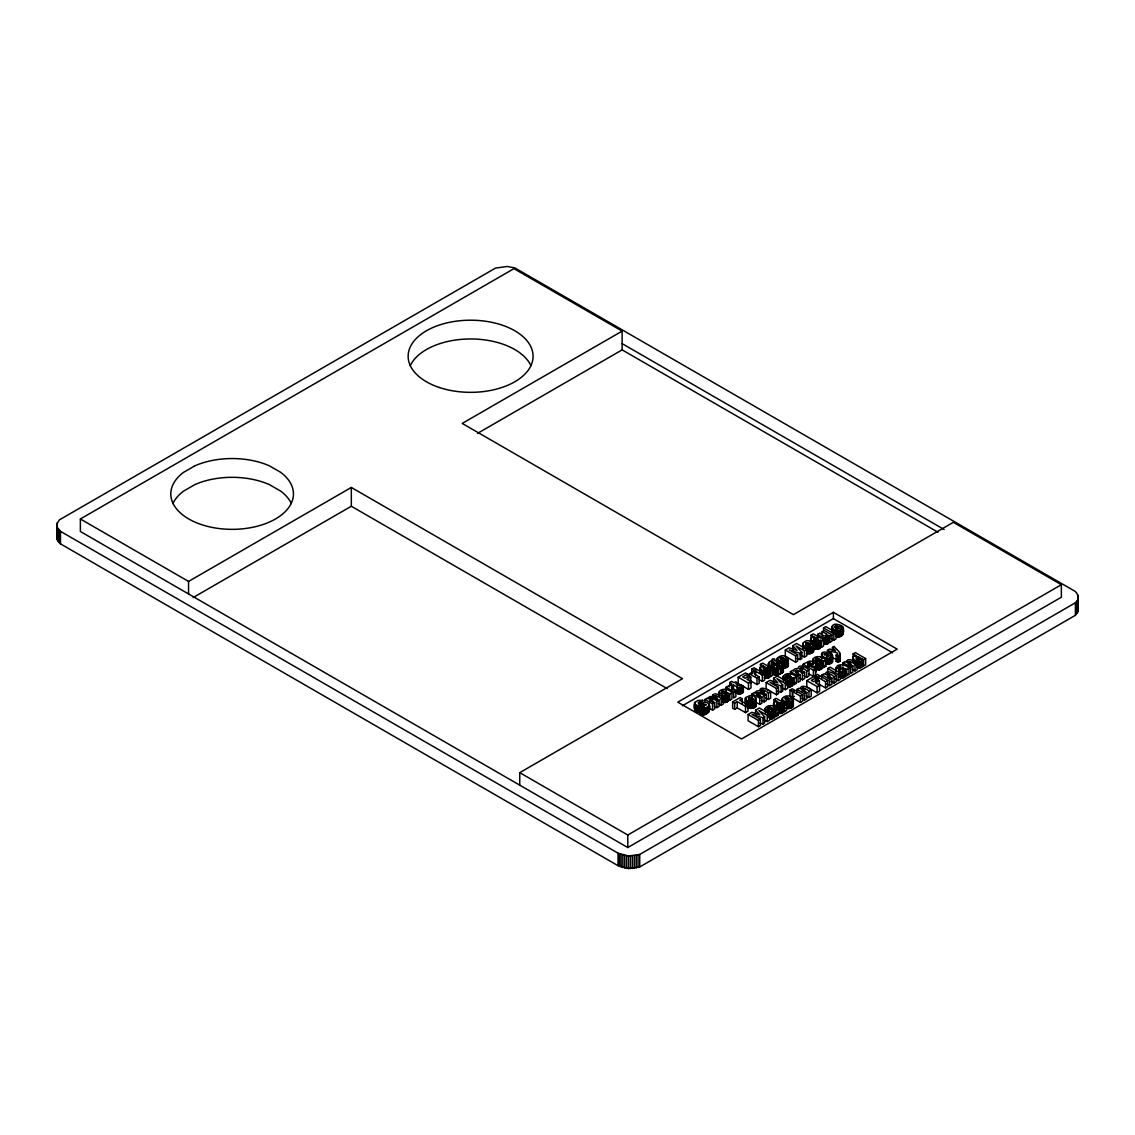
<?xml version="1.0" encoding="UTF-8"?>
<svg xmlns="http://www.w3.org/2000/svg" width="1135" height="1135" viewBox="0 0 1135 1135"><rect width="100%" height="100%" fill="white"/><g stroke="black" fill="none" stroke-linecap="round" stroke-linejoin="round"><path stroke-width="1.5" d="M823.797 637.7L823.797 643.956L827.798 643.8L828.593 641.658L829.898 642.41L831.983 641.204L831.983 634.947L829.898 636.153L828.593 635.401C828.635 640.963 819.498 636.352 817.824 634.309L817.824 637.444M783.164 668.401L787.435 667.068L788.3 664.897M785.448 708.112C787.974 709.488 795.337 707.871 792.67 704.069M830.976 653.079C820.633 658.3 830.763 656.91 831.87 653.661C831.26 667.635 809.752 647.489 830.976 653.079L830.976 656.214M826.01 658.03L826.01 664.287L831.047 663.45L832.494 660.896M842.993 627.584C834.523 638.579 825.216 619.1 841.361 625.569C831.019 630.79 841.149 629.4 842.269 626.151C845.518 630.833 842.808 638.565 836.396 636.778L836.396 630.521M842.95 634.295L842.638 632.904M777.007 662.017C768.012 671.665 779.844 660.272 783.008 664.032C784.853 667.508 774.084 671.736 774.879 667.394L772.538 667.167L772.367 665.294C766.919 666.883 767.955 660.556 772.609 660.613L771.942 659.548L772.836 658.768L774.964 659.251C771.02 661.024 781.334 660.556 776.964 665.578M774.524 667.848L774.411 674.516L775.361 675.382L781.76 673.268L783.377 671.537L782.568 669.962M747.185 707.261C749.838 709.801 758.904 707.885 755.272 703.572M813.696 644.382C812.518 649.121 802.97 648.227 802.771 643.417C812.49 632.635 820.052 657.052 806.389 653.405M813.639 651.249L813.185 649.475M777.432 659.435C779.107 663.635 790.414 662.897 787.676 657.662C786.569 660.91 776.439 662.301 786.782 657.08C781.873 653.448 774.183 657.491 777.432 664.131M782.426 699.586C784.101 703.785 795.394 703.047 792.67 697.812C791.549 701.061 781.419 702.452 791.776 697.231C787.718 694.109 779.858 696.635 782.426 702.707M745.553 699.557C759.216 709.716 758.293 688.363 745.397 698.068L745.553 704.253M56.892 523.888L57.147 527.278L60.495 531.35L618.036 853.165L628.492 856.031L639.729 854.442L1075.412 602.77C1080.208 599.394 1078.165 592.286 1073.199 590.243L515.006 267.988L507.26 266.455L495.484 268.115L59.403 519.858L56.892 523.888L56.835 538.671L60.495 543.864L618.036 865.679L628.492 868.545L639.729 866.956L1075.412 615.298L1078.108 611.07L1078.25 597.421M769.672 669.551C769.076 676.971 753.441 666.812 763.926 666.358L760.436 664.344L762.621 663.081L772.935 669.04L770.864 670.246L769.672 669.551L769.459 677.396L764.11 677.964M769.771 676.928L769.842 670.132M783.221 704.764L783.221 711.021L784.413 711.702L786.498 710.51L786.498 704.253L784.413 705.445L783.221 704.764C782.625 712.17 767.005 702.012 777.475 701.558L773.985 699.557L773.871 707.587M777.659 713.177L781.802 713.319L783.221 711.021M820.321 640.296L820.321 646.567L821.527 647.248L823.599 646.056L823.599 639.785L821.527 640.991L820.321 640.296C819.74 647.716 804.105 637.558 814.589 637.104L811.099 635.089L811.099 638.225M812.958 647.886C814.916 649.39 820.69 650.171 820.321 646.567M856.797 661.223L856.797 667.479L860.94 667.635L862.359 665.323L863.551 666.018L865.636 664.812L865.636 658.555L863.551 659.761L862.359 659.066C861.763 666.486 846.142 656.328 856.613 655.874L853.123 653.859L853.123 656.995M836.14 655.051L837.871 656.044C844.057 654.058 835.374 648.865 834.126 646.425L832.48 647.361L835.615 650.809L829.6 649.036L827.216 650.398C827.982 651.731 842.78 652.114 836.14 655.051L836.14 661.308L837.871 662.301L839.801 661.194L840.141 659.705M694.79 702.678C692.804 709.645 716.256 701.217 701.671 706.481L699.94 708.056L699.94 714.312C707.176 718.015 714.142 706.367 706.835 702.437C703.374 702.905 692.79 703.899 701.387 701.856L702.749 700.267L697.954 700.409L694.79 702.678C692.577 707.417 695.046 713.844 700.635 711.829L700.635 705.573M728.429 700.862L728.5 693.329L729.791 693.953L731.976 692.691L731.976 698.947L729.791 700.21L728.5 699.586C728.883 702.537 724.031 703.274 722.271 701.458M774.737 717.164L774.794 709.616L776.099 710.255L778.284 708.992L778.284 715.249L776.099 716.511L774.794 715.887C773.701 721.378 765.26 718.668 769.175 711.957L768.196 710.368L771.119 707.616L769.573 707.048L767.813 708.056L768.225 714.099M786.3 682.149L785.874 676.105L787.633 675.098L789.18 675.665L786.257 678.418L787.236 680.007C783.334 686.718 791.762 689.442 792.854 683.937L794.159 684.561L796.344 683.298L796.344 677.042C792.868 672.601 781.788 671.608 783.292 679.709M822.293 668.189L822.35 660.655L823.655 661.279L825.84 660.017L825.84 666.273L823.655 667.536L822.35 666.912C822.747 670.047 817.129 670.785 815.781 668.26M848.923 668.203L846.738 669.466L845.433 668.841C845.83 671.977 840.212 672.715 838.864 670.189L838.836 669.579C844.199 664.883 838.155 666.444 836.623 669.068C834.807 662.826 846.639 664.245 848.923 668.203L848.923 674.46L846.738 675.722L845.433 675.098C845.816 678.049 840.964 678.787 839.219 676.971M718.98 695.798C716.951 687.427 728.386 687.994 731.976 692.691M765.274 712.099C763.259 703.728 774.68 704.296 778.284 708.992M812.788 662.684C811.284 654.583 822.364 655.576 825.84 660.017M57.247 535.294L56.835 538.671M815.554 672.317L816.022 658.385L818.675 658.64L815.753 661.393L816.732 662.982L819.555 663.45L822.293 661.932M728.429 694.606L725.705 696.124L722.867 695.656L721.888 694.067L724.825 691.314L722.158 691.059L721.931 697.798M816.022 658.385L815.909 671.892M765.572 697.812L768.395 699.444L770.651 698.138L770.651 691.882L768.395 693.187C763.656 687.767 755.953 690.534 766.309 694.379L766.309 700.65L764.054 701.941L761.244 700.323M813.823 638.281C825.301 648.213 813.908 629.968 813.823 641.417M699.94 708.056C703.076 709.176 708.708 708.126 709.077 704.296M714.057 706.041L716.88 707.673L719.122 706.367L719.122 700.111C708.779 696.266 716.483 693.499 721.207 698.905L723.463 697.599C721.605 695.528 712.922 691.045 712.468 696.479L709.801 696.592L708.013 697.912L708.197 698.947L707.034 698.266L704.92 699.5L704.92 702.622M725.081 692.648C723.293 695.982 730.358 693.471 725.932 691.953L725.081 695.783M803.183 664.273L813.398 670.175L815.583 668.912L812.163 666.94C816.491 668.004 817.214 662.627 812.873 661.96C809.766 659.322 806.148 663.365 805.254 663.081L803.183 664.273L803.183 667.408M726.059 687.285L728.131 686.093L729.55 686.916C727.805 684.958 731.323 684.121 732.259 686.107L731.55 687.654L735.891 690.435L735.891 696.691L733.707 697.954L733.707 691.697L726.059 687.285L726.059 690.42M787.236 680.007C789.109 681.17 793.28 680.39 792.854 677.68L794.159 678.304L796.344 677.042M769.175 711.957L771.999 712.411L774.737 710.907M807.964 663.138C809.283 670.076 818.477 663.322 807.964 663.138L807.964 666.259M805.722 642.807C807.127 650.057 816.59 643.048 805.722 642.807L805.722 645.943M719.122 700.111L716.88 701.416C712.014 696.025 704.594 698.734 714.738 702.636L714.738 708.893L712.553 710.155L709.503 708.396M766.309 694.379L764.054 695.684C759.187 690.307 751.767 693.017 761.925 696.918L761.925 703.175L759.741 704.438L755.158 701.785M780.398 657.435L780.554 659.165L783.264 657.591L780.398 657.435L780.398 660.57M790.286 676.318C785.831 679.567 795.096 678.829 790.286 676.318L790.286 679.439M819.782 659.279C815.327 662.542 824.592 661.804 819.782 659.279L819.782 662.414M772.226 708.254C767.771 711.517 777.035 710.78 772.226 708.254L772.226 711.39M842.865 667.479C838.41 670.728 847.675 669.99 842.865 667.479L842.865 670.601M763.429 667.337C764.252 674.147 774.013 667.706 763.429 667.337L763.429 670.459M776.978 702.537C777.816 709.361 787.562 702.905 776.978 702.537L776.978 705.672M732.259 689.243L732.274 685.724L733.48 685.029L738.998 687.824L743.368 686.122L741.694 685.157L739.509 685.852L735.735 683.724L737.381 682.788L737.381 685.909M734.671 691.967L738.998 694.095L742.12 693.286L743.368 692.378L743.368 686.122M749.327 676.985L749.327 673.849L751.398 672.658L752.817 673.481C751.072 671.523 754.591 670.686 755.527 672.672L754.803 674.218L759.159 676.999L759.159 683.256L756.974 684.519L749.327 680.106M729.791 685.668L729.791 682.532L731.578 681.326L733.976 682.717L735.622 681.766L737.381 682.788M622.136 331.108L462.229 423.426L793.422 614.645L953.329 522.313L1061.367 584.695L1061.367 597.209L627.783 847.533L80.372 531.492L80.372 518.979L513.956 268.654L622.136 331.108L622.136 349.878L937.992 532.244M80.372 518.979L188.552 581.432L351.325 487.454L682.518 678.673L519.745 772.651L519.745 785.165M193.163 597.549L351.325 506.238L667.181 688.59M477.452 433.414L622.136 349.878M833.402 612.318L677.779 702.168L741.552 738.984L897.175 649.135L833.402 612.318L833.402 618.575L682.362 705.786M751.81 669.082L754.066 667.777L756.321 669.082L754.066 670.374L751.81 669.082L751.81 673.779M750.788 683.426L750.788 677.169L746.972 679.368L751.001 681.709L751.001 687.966L748.49 689.413L738.176 683.454L738.176 677.198L745.511 672.956L747.554 674.133L747.554 677.269M806.871 649.447L804.445 650.852L796.032 645.999L801.849 652.355L800.189 653.306L789.236 649.915L797.65 654.781L797.65 661.038L795.621 662.202L785.306 656.243L785.306 649.986L789.066 647.815L797.054 650.341L792.783 645.673L796.557 643.488L806.871 649.447L806.871 655.704L804.445 657.108L800.232 654.682M811.099 635.089L813.284 633.841L823.599 639.785M823.528 631.046L823.528 627.925L825.783 626.619L836.098 632.578L836.098 638.835L833.842 640.14L830.891 638.438M747.554 674.133L742.73 676.928L745.042 678.262L748.859 676.063L750.788 677.169M754.704 673.878L754.704 670.757L756.96 669.451L764.593 673.864L764.593 680.12L762.337 681.411L759.287 679.652M817.824 634.309L820.009 633.046C824.946 638.764 832.253 635.401 822.095 631.84L822.095 634.976M822.095 631.84L824.35 630.549L831.983 634.947M704.92 699.5L712.553 703.899L714.738 702.636M733.707 691.697L735.891 690.435M738.176 677.198L748.49 683.156L751.001 681.709M749.327 673.849L756.974 678.262L759.159 676.999M754.704 670.757L762.337 675.155L764.593 673.864M785.306 649.986L795.621 655.945L797.65 654.781M823.528 627.925L833.842 633.883L836.098 632.578M718.398 703.53L721.207 705.161L723.463 703.856L723.378 695.897M769.842 676.389L772.935 675.297L773.02 667.366M797.054 658.598L800.189 659.563L801.849 658.612L801.849 652.355M742.247 698.72L739.694 700.196L747.965 704.977L747.965 711.234L745.525 712.652L737.239 707.871L734.671 709.347L732.628 708.169L732.628 701.912L740.204 697.543L742.247 698.72L742.247 703.416M782.696 684.916L781.05 685.88L770.083 682.49L778.496 687.342L778.496 693.598L776.468 694.776L766.153 688.817L766.153 682.561L769.913 680.39L777.901 682.901L773.63 678.233L777.418 676.063L787.733 682.022L785.292 683.426L776.879 678.56L782.696 684.916L782.696 691.172L781.05 692.137L777.915 691.172M732.628 701.912L734.671 703.09L737.239 701.614L745.525 706.381L747.965 704.977M752.108 696.904L752.108 693.769L754.222 692.549L755.385 693.215L755.201 692.18L756.974 690.874L759.641 690.761C760.095 685.313 768.778 689.796 770.651 691.882M790.428 674.772L790.428 671.65L792.542 670.416L793.706 671.097L793.521 670.061L795.294 668.742L797.976 668.628C798.43 663.195 807.098 667.678 808.971 669.749L808.971 676.006L806.715 677.311L803.906 675.68M752.108 693.769L759.741 698.181L761.925 696.918M766.153 682.561L776.468 688.519L778.496 687.342M798.061 676.049L800.246 674.786L800.246 681.043L798.061 682.305L798.061 676.049L790.428 671.65M800.246 674.786C790.088 670.884 797.522 668.174 802.374 673.566L804.63 672.26L804.63 678.517L802.374 679.822L799.565 678.191M804.63 672.26C794.287 668.416 801.977 665.649 806.715 671.055L808.971 669.749M782.497 688.065L785.292 689.683L787.733 688.278L787.733 680.262M809.028 673.906L813.398 676.432L815.583 675.169L815.554 666.061M764.635 716.866L762.99 717.817L752.023 714.426L760.436 719.292L760.436 725.549L758.407 726.712L748.093 720.768L748.093 714.497L751.852 712.326L759.84 714.851L755.569 710.184L759.343 707.999L769.672 713.958L767.232 715.362L758.818 710.51L764.635 716.866L764.635 723.123L762.99 724.073L759.854 723.108M773.985 699.557L776.17 698.295L786.498 704.253M789.974 690.08L792.23 688.775L794.472 690.08L792.23 691.385L789.974 690.08L789.974 696.337L792.23 697.642L794.472 696.337M819.371 686.859L819.371 680.603L815.554 682.816L819.583 685.143L819.583 691.399L817.072 692.847L806.758 686.888L806.758 680.631L814.093 676.389L816.136 677.567L816.136 682.263M815.015 675.623L817.271 674.318L819.527 675.623L817.271 676.914L815.015 675.623L815.015 678.744M827.841 668.458L830.082 667.167L840.411 673.126L838.155 674.417L827.841 668.458L827.841 673.154M853.123 653.859L855.308 652.597L865.636 658.555M816.136 677.567L811.312 680.362L813.625 681.695L817.441 679.496L819.371 680.603M792.868 691.754L795.124 690.449L802.757 694.861L802.757 701.118L800.501 702.423L792.868 698.011L792.868 691.754L800.501 696.166L802.757 694.861M796.969 692.506L796.969 689.385L799.068 688.179L800.359 688.917C800.416 683.355 809.553 687.909 811.241 689.952L811.241 696.223L808.985 697.514L806.134 695.869M817.924 680.418L817.924 677.283L820.165 675.992L827.798 680.39L827.798 686.661L825.556 687.952L819.442 684.433M822.024 678.049L822.024 674.914L824.109 673.708L825.415 674.46C825.471 668.898 834.608 673.452 836.296 675.495L836.296 681.752L834.041 683.057L831.189 681.397M843.007 665.933L843.007 662.797L845.093 661.591L846.398 662.343C846.455 656.782 855.591 661.336 857.28 663.379L857.28 669.636L855.024 670.941L852.172 669.295M748.093 714.497L758.407 720.455L760.436 719.292M796.969 689.385L804.601 693.783L806.857 692.492L806.857 698.749L804.601 700.054L801.551 698.28M806.857 692.492C796.727 688.605 804.176 685.838 808.985 691.258L811.241 689.952M806.758 680.631L817.072 686.59L819.583 685.143M817.924 677.283L825.556 681.695L827.798 680.39M822.024 674.914L829.657 679.326L831.912 678.021L831.912 684.291L829.657 685.583L826.606 683.823M831.912 678.021C821.768 674.147 829.231 671.381 834.041 676.801L836.296 675.495M850.64 667.21L852.896 665.904L852.896 672.175L850.64 673.466L850.64 667.21L843.007 662.797M852.896 665.904C842.752 662.031 850.214 659.265 855.024 664.684L857.28 663.379M764.422 720.001L767.232 721.619L769.672 720.214L769.672 712.198M835.204 678.971L838.155 680.674L840.411 679.383L840.311 671.409M519.745 772.651L627.783 835.019L1061.367 584.695M779.206 665.465C770.878 669.834 785.15 665.153 779.206 665.465L779.206 668.586M719.675 696.677L719.675 693.556L721.959 692.463M813.54 664.003L813.54 660.882L815.81 659.79M784.044 681.043L784.044 677.907L786.314 676.815M836.14 661.308L837.346 660.726M765.983 712.979L765.983 709.843L768.253 708.765M772.112 662.017C768.054 665.465 778.454 662.556 772.112 662.017L772.112 665.153M835.615 625.669L834.381 626.719L835.133 627.655L837.857 626.08L835.615 625.669L835.615 628.804M786.016 697.344L784.796 698.38L785.548 699.316L788.258 697.741L786.016 697.344L786.016 700.465M856.712 656.64C852.839 661.776 868.686 659.577 856.712 656.64L856.712 659.761M749.057 697.202C745.227 702.735 761.557 700.323 749.057 697.202L749.057 700.338M772.538 667.167L772.538 673.424L774.879 673.651M833.175 658.257L837.63 659.463M848.923 674.46L847.348 673.722M825.84 666.273L824.265 665.536M796.344 683.298L794.77 682.561M778.284 715.249L776.709 714.497M622.136 343.621L944.136 529.52M833.402 618.575L892.607 652.767M732.274 685.724L730.514 684.717L731.862 683.951L729.791 682.532M813.54 660.882L812.788 659.548M783.292 676.588L784.044 677.907M765.983 709.843L765.217 708.524M719.675 693.556L718.923 692.222M815.384 669.834L816.079 671.423M708.836 710.028L709.148 711.134M1077.853 607.679L1078.25 609.935M694.719 710.028L695.131 702.139M1078.165 596.286L1078.108 611.07M1077.853 595.166L1077.753 612.176M1077.186 600.755L1077.186 613.269M1076.391 601.791L1076.391 614.305M1075.412 602.77L1075.412 615.298M863.551 659.761L863.551 666.018M862.529 659.648L862.529 665.904M862.359 659.066L862.458 666.444M862.146 660.655L862.146 666.912M861.607 661.067L861.607 667.323M860.94 661.379L860.94 667.635M860.216 661.563L860.216 667.834M859.422 661.648L859.422 667.905M859.011 657.25L859.011 660.386M858.585 661.62L858.585 667.877M858.159 656.839L858.159 659.974M857.691 661.478L857.691 667.735M857.379 656.64L857.379 659.761M855.903 660.868L855.903 663.989M855.024 664.684L855.024 670.941M854.13 659.846L854.13 662.968M853.477 659.307L853.477 662.429M852.825 657.264L853.009 661.904M852.669 657.747L852.74 661.379M850.739 662.202L850.739 665.337M849.618 661.62L849.618 666.316M849.25 661.535L849.25 664.656M848.824 661.521L848.824 664.642M848.413 661.577L848.413 664.713M846.738 669.466L846.738 675.722M845.532 669.565L845.532 675.822M845.433 668.841L845.376 676.389M844.965 670.601L844.965 676.857M844.341 671.026L844.341 677.283M843.234 671.509L843.234 677.765M842.879 627.13L842.78 634.735M842.468 628.889L842.468 635.146M842.638 671.636L842.638 677.893M842.028 629.287L842.028 635.543M842.028 671.693L842.028 677.95M841.446 629.67L841.446 635.941M841.432 671.679L841.432 677.935M840.851 671.58L840.851 677.836M840.269 630.223L840.269 636.48M840.141 653.448L840.198 660.683M840.212 666.259L840.212 669.38M839.801 654.938L839.801 661.194M839.659 666.344L839.659 669.466M839.815 671.168L839.815 677.425M839.162 668.926L839.219 673.849M839.049 630.535L839.049 636.792M839.035 655.477L839.035 661.733M839.106 666.571L838.864 673.31M838.836 669.579L838.836 672.715M838.155 674.417L838.155 680.674M837.758 630.62L837.758 636.891M837.871 656.044L837.871 662.301M837.048 625.754L837.048 628.889M836.296 625.626L836.296 628.747M836.169 668.628L836.169 671.764M835.857 667.749L835.913 671.324M835.048 630.195L835.048 633.316M834.041 676.801L834.041 683.057M833.771 629.599L833.771 632.734M833.842 633.883L833.842 640.14M832.976 629.074L832.976 632.195M832.593 655.108L832.565 661.804M832.395 628.506L832.395 631.627M832.48 647.361L832.48 650.497M832.395 655.987L832.395 662.244M832.225 626.137L832.026 631.046M832.083 656.399L832.083 662.656M831.941 626.704L831.87 630.436M831.629 656.81L831.629 663.067M831.047 657.193L831.047 663.45M829.898 636.153L829.898 642.41M829.884 657.732L829.884 663.989M829.756 674.318L829.756 677.453M829.657 679.326L829.657 685.583M828.876 635.983L828.834 642.793M828.593 635.401L828.479 643.318M828.649 658.045L828.649 664.301M828.621 673.736L828.621 676.871M828.252 673.651L828.252 676.772M827.798 637.544L827.798 643.8M827.358 658.144L827.358 664.401M826.961 637.941L826.961 644.198M826.379 634.323L826.379 637.444M826.167 638.125L826.167 644.382M825.556 681.695L825.556 687.952M825.386 638.14L825.386 644.396M824.62 637.998L824.62 644.254M823.655 661.279L823.655 667.536M822.818 637.189L822.818 640.324M822.35 660.655L822.464 667.635M821.995 656.016L821.995 659.151M821.882 662.4L821.882 668.657M821.839 653.647L821.626 658.555M821.527 640.991L821.527 647.248M821.556 654.214L821.485 657.945M821.272 662.84L821.272 669.097M820.506 640.892L820.435 647.674M820.477 659.69L820.477 662.812M820.123 641.885L820.123 648.142M820.151 663.308L820.151 669.579M819.583 642.297L819.583 648.553M819.555 663.45L819.555 669.707M818.917 642.609L818.917 648.865M818.945 663.507L818.945 669.763M818.406 639.317L818.406 642.438M818.349 663.493L818.349 669.749M818.193 642.807L818.193 649.064M817.682 658.144L817.682 661.279M817.767 663.393L817.767 669.65M817.399 642.878L817.399 649.149M817.129 658.073L817.129 661.194M817.228 663.223L817.228 669.48M817.271 676.914L817.271 680.049M816.973 638.494L816.973 641.615M817.072 686.59L817.072 692.847M816.732 662.982L816.732 669.239M816.547 642.85L816.547 649.106M816.576 658.144L816.576 661.279M816.122 638.083L816.122 641.204M815.668 642.708L815.668 648.965M815.568 658.726L815.568 661.861M815.356 637.87L815.356 641.005M815.015 666.444L815.015 669.579M814.774 642.467L814.774 648.723M814.675 637.87L814.675 641.005M814.093 638.083L814.093 641.218M813.866 642.098L813.866 648.355M813.54 643.786L813.369 651.816M813.398 670.175L813.398 676.432M812.958 641.63L812.958 644.751M812.859 646.099L812.859 652.355M812.93 659.095L812.93 662.23M812.107 641.076L812.107 644.212M812.135 646.595L812.135 652.852M811.44 640.537L811.44 643.673M811.284 647.007L811.284 653.263M811.426 663.748L811.426 666.883M810.972 640.012L810.972 643.134M810.787 638.494L810.787 641.63M810.645 638.977L810.702 642.609M810.39 647.29L810.39 653.547M810.362 663.223L810.362 666.344M809.567 643.573L809.567 646.695M809.425 647.432L809.425 653.689M809.425 662.939L809.425 666.075M808.985 691.258L808.985 697.514M808.631 662.911L808.631 666.046M808.404 647.461L808.404 653.717M808.233 642.892L808.233 646.014M807.212 642.58L807.212 645.702M807.382 647.361L807.382 653.618M806.715 671.055L806.715 677.311M806.417 642.566L806.417 645.702M806.389 647.149L806.389 650.27M805.453 646.808L805.453 649.944M804.701 688.789L804.701 691.91M804.601 693.783L804.601 700.054M804.445 650.852L804.445 657.108M803.537 645.645L803.537 648.78M803.58 688.207L803.58 691.328M803.211 688.108L803.211 691.243M802.927 644.921L802.927 648.042M802.771 643.417L802.771 648.113M802.8 688.094L802.8 691.215M802.686 644.169L802.686 647.305M802.488 668.614L802.488 671.75M802.374 673.566L802.374 679.822M802.374 688.165L802.374 691.286M801.282 667.976L801.282 671.111M800.941 667.891L800.941 671.012M800.501 696.166L800.501 702.423M800.189 653.306L800.189 659.563M798.16 671.125L798.16 674.247M796.883 670.487L796.883 673.608M796.529 670.416L796.529 673.537M795.621 655.945L795.621 662.202M794.159 678.304L794.159 684.561M793.294 698.791L793.365 705.956M793.053 698.309L793.181 706.396M792.783 645.673L792.783 650.369M792.854 677.68L792.797 685.228M792.883 700.55L792.883 706.807M792.386 679.439L792.386 685.696M792.429 700.948L792.429 707.218M792.23 691.385L792.23 697.642M791.847 701.345L791.847 707.602M791.776 679.865L791.776 686.122M790.981 676.715L790.981 679.851M790.655 680.347L790.655 686.604M790.669 701.884L790.669 708.141M790.059 680.475L790.059 686.732M789.449 680.532L789.449 686.788M789.449 702.196L789.449 708.453M788.853 680.518L788.853 686.774M788.3 658.64L788.371 665.805M788.272 680.418L788.272 686.689M788.201 659.988L788.201 666.245M788.187 675.183L788.187 678.304M788.158 702.295L788.158 708.552M787.889 660.4L787.889 666.656M787.633 675.098L787.633 678.233M787.435 660.797L787.435 667.068M786.853 661.194L786.853 667.451M787.08 675.183L787.08 678.304M786.64 679.553L786.64 682.688M786.697 697.287L786.697 700.409M786.796 702.182L786.796 708.439M786.527 675.41L786.583 680.886M786.073 675.765L786.073 678.886M785.69 661.733L785.69 667.99M785.491 658.754L785.491 661.875M785.448 701.856L785.448 704.977M785.292 683.426L785.292 689.683M784.455 662.045L784.455 668.302M784.413 705.445L784.413 711.702M784.186 701.274L784.186 704.395M783.59 677.467L783.59 680.603M783.42 664.812L783.377 671.537M783.434 676.134L783.334 680.163M783.377 700.735L783.377 703.856M783.391 705.346L783.32 712.127M783.164 662.145L783.107 672.062M783.008 664.032L783.008 670.288M783.022 706.339L783.022 712.596M782.795 700.167L782.795 703.303M782.568 666.373L782.568 672.629M782.469 706.75L782.469 713.007M782.341 698.365L782.285 702.097M781.816 662.031L781.816 665.167M781.76 667.011L781.76 673.268M781.802 707.062L781.802 713.319M781.306 703.771L781.306 706.906M781.022 657.193L781.022 660.315M781.05 685.88L781.05 692.137M781.079 707.261L781.079 713.518M780.653 667.692L780.653 673.949M780.298 707.346L780.298 713.603M780.029 665.124L780.029 668.245M779.873 702.948L779.873 706.069M779.447 707.304L779.447 713.574M779.192 661.123L779.192 664.245M779.021 702.537L779.021 705.658M778.596 668.742L778.596 674.999M778.383 660.584L778.383 665.28M778.553 707.162L778.553 713.433M778.255 702.324L778.255 705.459M777.645 657.647L777.801 664.713M777.745 669.054L777.745 675.311M777.659 706.921L777.659 710.042M777.574 702.324L777.574 705.459M777.361 658.215L777.361 662.911M777.021 669.21L777.021 675.467M776.751 662.897L776.751 666.032M776.468 688.519L776.468 694.776M776.397 669.253L776.397 675.509M776.099 710.255L776.099 716.511M775.843 669.224L775.843 675.481M775.858 706.083L775.858 709.205M775.361 669.125L775.361 675.382M774.935 668.941L774.935 675.197M774.992 705.53L774.992 708.666M774.794 709.616L774.893 716.611M774.552 668.614L774.552 674.885M774.34 704.991L774.34 708.126M774.325 711.375L774.325 717.632M774.183 667.479L774.183 673.736M773.63 678.233L773.63 682.929M773.687 702.948L773.687 706.083M773.701 711.815L773.701 718.072M773.389 662.017L773.389 665.138M773.559 667.465L773.559 673.736M773.531 703.43L773.602 707.062M772.921 708.666L772.921 711.787M772.779 661.932L772.779 665.067M772.594 712.283L772.594 718.54M772.367 665.294L772.367 668.43M772.027 665.876L772.027 668.997M771.999 712.411L771.999 718.682M771.956 666.373L771.956 669.508M771.445 665.451L771.445 668.572M771.389 712.482L771.389 718.739M770.864 670.246L770.864 676.503M770.793 712.454L770.793 718.725M770.608 665.451L770.608 668.572M770.211 712.369L770.211 718.625M769.828 665.294L769.828 668.43M769.459 671.14L769.459 677.396M769.573 707.048L769.573 710.169M769.147 664.996L769.147 668.132M768.962 662.528L768.962 667.224M768.92 671.551L768.92 677.808M769.019 707.119L769.019 710.255M768.565 662.996L768.409 667.437M768.466 707.36L768.579 714.624M768.352 663.464L768.296 667.025M768.324 668.997L768.253 678.12M768.395 693.187L768.395 699.444M767.742 668.572L767.742 671.693M767.53 672.048L767.53 678.304M767.232 715.362L767.232 721.619M766.735 672.133L766.735 678.389M766.324 667.735L766.324 670.87M765.884 672.104L765.884 678.361M765.458 667.323L765.458 670.459M765.373 708.07L765.529 712.539M765.004 671.963L765.004 678.219M764.692 667.125L764.692 670.246M764.167 690.747L764.167 693.868M764.011 667.125L764.011 670.246M764.11 671.707L764.11 674.843M764.054 695.684L764.054 701.941M762.99 717.817L762.99 724.073M762.961 690.108L762.961 693.23M762.621 690.009L762.621 693.144M762.294 670.87L762.294 674.006M762.337 675.155L762.337 681.411M762.238 690.009L762.238 693.13M761.84 690.08L761.84 693.215M761.443 690.25L761.443 693.386M761.131 690.506L761.131 693.641M760.776 669.792L760.776 672.913M760.436 664.344L760.507 671.991M760.138 667.749L760.322 672.388M759.982 668.217L760.053 671.863M759.826 693.244L759.826 696.379M759.741 698.181L759.741 704.438M758.563 692.605L758.563 695.741M758.407 720.455L758.407 726.712M758.194 692.534L758.194 695.67M757.811 692.549L757.811 695.67M757.428 692.62L757.428 695.755M757.059 692.79L757.059 695.911M756.974 678.262L756.974 684.519M756.18 698.422L756.279 705.885M755.995 700.196L755.995 706.452M755.825 697.855L755.825 704.111M755.527 672.672L755.527 675.807M755.484 700.735L755.484 706.991M755.569 710.184L755.569 714.88M754.761 701.231L754.761 707.488M753.91 701.643L753.91 707.899M753.016 701.927L753.016 708.183M752.207 698.209L752.207 701.331M752.051 702.068L752.051 708.325M751.029 702.097L751.029 708.353M750.859 697.528L750.859 700.65M750.008 701.997L750.008 708.254M749.852 697.216L749.852 700.338M749.029 701.785L749.029 708.041M748.49 683.156L748.49 689.413M748.078 701.444L748.078 707.715M747.185 701.004L747.185 705.7M746.163 700.295L746.163 704.977M745.879 697.33L745.397 704.324L745.397 698.068M745.525 706.381L745.525 712.652M742.12 687.03L742.12 693.286M740.772 687.64L740.772 693.911M740.162 687.81L740.162 694.067M739.58 687.867L739.58 694.123M738.998 687.824L738.998 694.095M738.374 687.682L738.374 693.939M737.722 687.441L737.722 693.698M737.239 701.614L737.239 707.871M737.041 687.086L737.041 693.343M734.671 703.09L734.671 709.347M733.48 685.029L733.48 689.725M731.706 686.491L731.706 689.626M729.791 693.953L729.791 700.21M728.5 693.329L728.599 700.309M728.032 695.074L728.032 701.331M727.407 695.514L727.407 701.77M727.194 692.804L727.194 695.925M726.627 692.364L726.627 695.485M726.301 695.982L726.301 702.239M725.932 691.953L725.932 695.088M725.705 696.124L725.705 702.381M725.095 696.181L725.095 702.437M724.485 696.166L724.485 702.423M723.917 696.067L723.917 702.324M723.265 690.747L723.265 693.868M722.867 695.656L722.867 701.912M722.711 690.818L722.711 693.953M722.158 691.059L722.215 698.096M721.704 691.399L721.704 694.535M721.207 698.905L721.207 705.161M716.994 696.464L716.994 699.6M716.88 701.416L716.88 707.673M715.774 695.826L715.774 698.961M715.433 695.741L715.433 698.862M715.05 695.727L715.05 698.862M714.653 695.798L714.653 698.933M712.709 694.904L712.709 698.039M712.652 698.976L712.652 702.097M712.553 703.899L712.553 710.155M711.39 698.337L711.39 701.458M711.021 698.266L711.021 701.387M710.638 698.266L710.638 701.387M710.255 698.351L710.255 701.473M709.886 698.507L709.886 701.643M708.836 703.771L708.992 711.744M708.581 706.083L708.581 712.354M707.899 706.694L707.899 712.95M706.977 707.304L706.977 713.56M706.169 707.729L706.169 713.986M705.332 708.056L705.332 714.312M704.452 708.297L704.452 714.553M703.913 704.509L703.913 707.63M703.558 708.453L703.558 714.709M702.749 700.267L702.749 703.402M702.806 704.878L702.806 708.013M702.636 708.51L702.636 714.766M701.728 708.467L701.728 714.724M701.387 701.856L701.387 704.977M700.834 708.311L700.834 714.568M700.579 701.7L700.579 704.821M699.827 701.7L699.827 704.821M699.699 705.771L699.699 712.028M699.089 701.841L699.089 704.977M698.876 705.856L698.876 712.113M698.124 705.842L698.124 712.099M697.387 705.715L697.387 711.971M696.663 705.488L696.663 711.744M695.968 705.147L695.968 711.404M695.372 704.736L695.372 710.992M694.96 704.267L694.96 710.538M639.729 854.442L639.729 866.956M638.026 855.01L638.026 867.523M636.224 855.464L636.224 867.977M634.351 855.79L634.351 868.318M632.422 856.003L632.422 868.516M630.45 856.088L630.45 868.601M628.492 856.031L628.492 868.545M627.783 835.019L627.783 847.533M626.548 855.847L626.548 868.374M624.661 855.549L624.661 868.062M622.831 855.123L622.831 867.637M621.115 854.57L621.115 867.083M619.511 853.917L619.511 866.431M618.036 853.165L618.036 865.679M351.325 487.454L351.325 506.238M188.552 581.432L188.552 593.945M60.495 531.35L60.495 543.864M60.155 531.081L60.155 543.594M59.361 530.428L59.361 542.941M58.424 529.421L58.424 541.948M57.672 528.371L57.672 540.898M57.247 522.781L57.147 539.792M172.875 503.628A61.318 35.398 0 0 1 183.416 491.228L194.709 484.673A61.318 35.398 0 0 1 269.364 484.602L280.714 491.115A61.318 35.398 0 0 1 291.326 503.5M410.26 365.711A62.468 36.065 0 0 1 470.599 338.968A62.468 36.065 0 0 1 530.953 365.711M824.123 653.817L824.748 655.165L827.458 653.604L824.123 653.817M194.709 465.903L183.416 472.444A61.318 35.398 0 0 0 190.793 520.1A61.318 35.398 0 0 0 273.634 520A61.318 35.398 0 0 0 280.714 472.344L269.364 465.818A61.318 35.398 0 0 0 194.709 465.903M439.373 387.503A62.468 36.065 0 0 0 533.081 356.262A62.468 36.065 0 0 0 439.373 325.036A62.468 36.065 0 0 0 439.373 387.503"/></g></svg>
